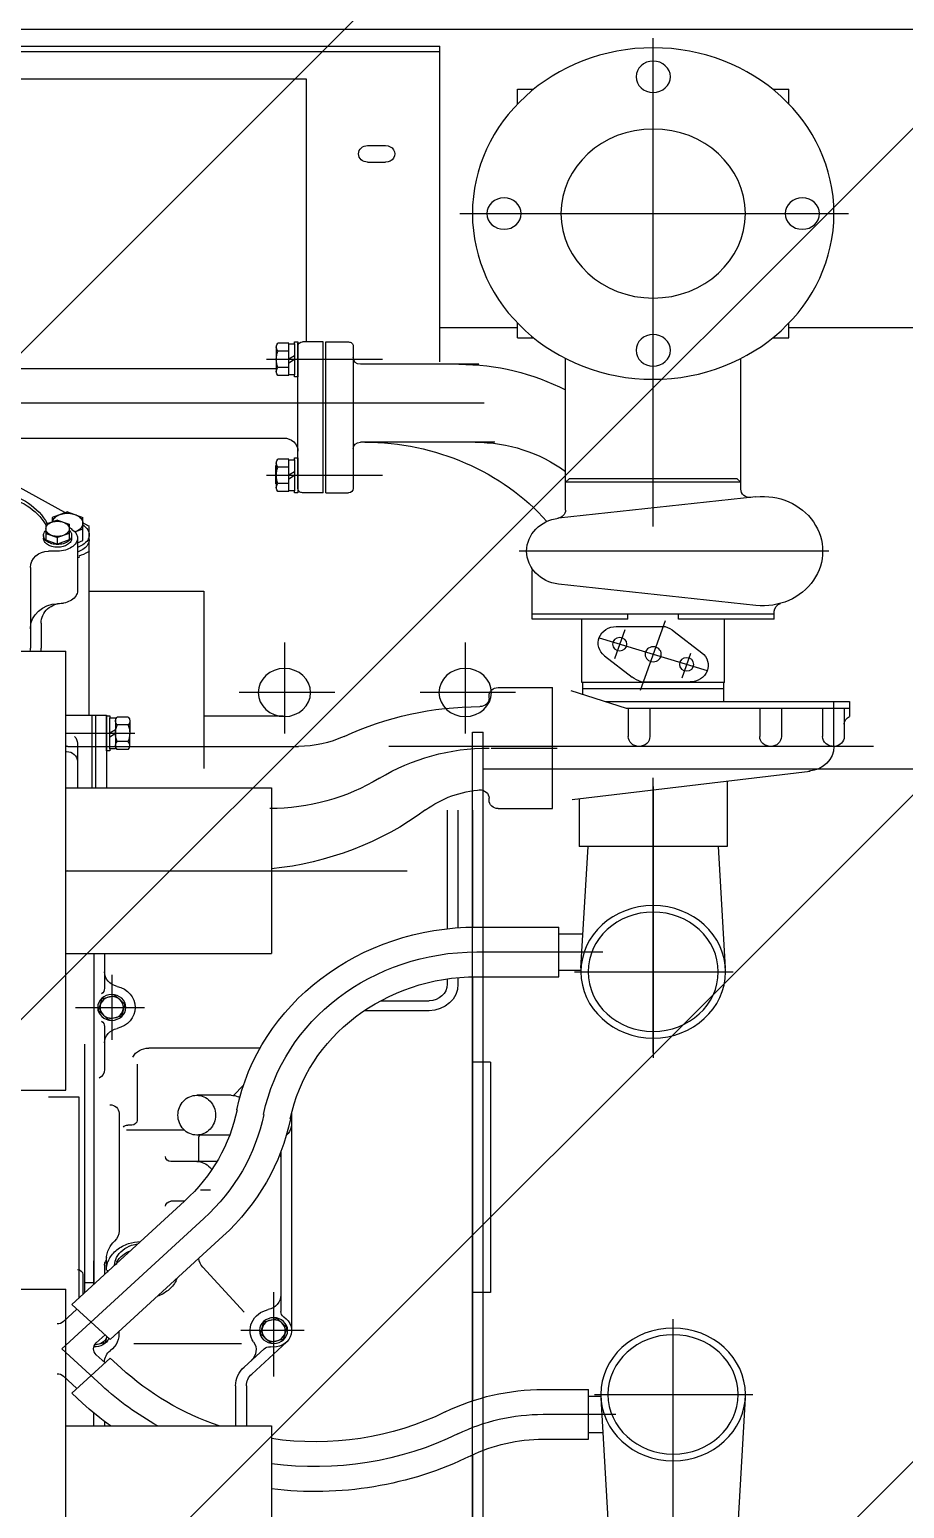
# Model space of a CAD drawing. Header units: millimetres. Extents: x -77 to 207, y -160 to 187.
# Drawn here: x -51.211 to -50.74, y 34.732 to 35.529 of the extents above; entities that cross this region are included whole.
import ezdxf
from ezdxf.xclip import XClip

# ---------------------------------------------------------------- set-up
doc = ezdxf.new("R2010")
doc.units = ezdxf.units.MM
doc.header["$LTSCALE"] = 0.1
doc.linetypes.add('X REF - ANELO INST bind$0$X REF - ANELO$0$CENTER', pattern=[2, 1.25, -0.25, 0.25, -0.25])
doc.layers.add('C01 Foil blanco', color=30, linetype='Continuous')
doc.layers.add('X REF - ANELO INST bind$0$X REF - ANELO$0$E-GENERAL', color=8, linetype='Continuous')

# ---------------------------------------------------------------- blocks, each defined once
blk = doc.blocks.new('X REF - ANELO INST bind$0$X REF - ANELO$0$AUDIT_I_120515110311-0')
at = {"color": 0}
blk.add_lwpolyline([(1.4555, 0.38754, -0.067154), (1.45251, 0.3891, -0.106756), (1.44984, 0.39202, -0.133256), (1.449, 0.3951, -0.133256), (1.44984, 0.39818, -0.106756), (1.45251, 0.4011, -0.002483), (1.45262, 0.40117, -0.071352)], format="xyb", dxfattribs=at)
for centre, start, end in [((1.46408, 0.2645), 121.4115, 123.55731), ((1.46408, 0.1955), 236.44269, 238.5885)]:
    blk.add_arc(centre, 0.004, start, end, dxfattribs=at)
blk = doc.blocks.new('X REF - ANELO INST bind$0$X REF - ANELO$0$grupo electrogeno')
at = {"layer": 'X REF - ANELO INST bind$0$X REF - ANELO$0$E-GENERAL'}
for p, q in [((-162.97249, 150.85845), (-162.97249, 150.34299)), ((-163.29952, 150.56348), (-163.29952, 150.32687)), ((-163.18876, 150.40053), (-163.18876, 150.48982)), ((-163.08053, 150.41621), (-163.08053, 150.48706)), ((-163.01137, 150.38546), (-163.00757, 150.45098)), ((-162.93361, 150.38546), (-162.93741, 150.45098)), ((-163.04242, 150.40768), (-163.01805, 150.40768)), ((-163.01805, 150.40768), (-163.01805, 150.38089)), ((-163.29952, 150.40053), (-163.18876, 150.40053)), ((-163.28443, 150.40053), (-163.28443, 150.39348)), ((-163.20803, 150.37891), (-163.20803, 150.40053)), ((-163.20219, 150.37891), (-163.20219, 150.40053)), ((-163.01805, 150.40411), (-163.01029, 150.40411)), ((-163.04242, 150.39428), (-163.00338, 150.39428)), ((-163.29621, 150.38293), (-163.29039, 150.38826)), ((-163.29621, 150.38293), (-163.27556, 150.36399)), ((-163.08053, 150.1586), (-163.08053, 150.38703)), ((-163.01805, 150.38446), (-163.01141, 150.38446)), ((-163.01488, 150.38357), (-162.92947, 150.38357)), ((-163.30162, 150.35902), (-163.28006, 150.37879)), ((-163.30074, 150.37372), (-163.29345, 150.3804)), ((-163.04242, 150.38089), (-163.01805, 150.38089)), ((-163.27556, 150.36399), (-163.26974, 150.36932)), ((-163.19274, 150.35897), (-163.20347, 150.36881)), ((-163.18071, 150.35551), (-163.19934, 150.3726)), ((-163.18759, 150.32847), (-163.18759, 150.374)), ((-163.30162, 150.35902), (-163.22516, 150.28887)), ((-163.28304, 150.36217), (-163.27831, 150.36651)), ((-163.29621, 150.33511), (-163.27556, 150.35405)), ((-163.27829, 150.35572), (-163.28401, 150.35712)), ((-163.28304, 150.35586), (-163.27831, 150.35152)), ((-163.27733, 150.35242), (-163.27829, 150.35572)), ((-163.27556, 150.35405), (-163.21483, 150.29834)), ((-163.20485, 150.35641), (-163.26289, 150.35641)), ((-163.18948, 150.35567), (-163.19464, 150.35093)), ((-163.18242, 150.35393), (-163.18948, 150.35567)), ((-163.18053, 150.34746), (-163.18242, 150.35393)), ((-163.30074, 150.34432), (-163.29345, 150.33763)), ((-163.17113, 150.34919), (-163.20517, 150.34919)), ((-163.19464, 150.35093), (-163.19275, 150.34446)), ((-163.19275, 150.34446), (-163.1857, 150.34272)), ((-163.1857, 150.34272), (-163.18053, 150.34746)), ((-163.17786, 150.23197), (-163.17786, 150.34919)), ((-163.29621, 150.33511), (-163.23548, 150.2794)), ((-163.22568, 150.31508), (-163.20337, 150.33929)), ((-163.1837, 150.25285), (-163.1837, 150.33894)), ((-163.29222, 150.33145), (-163.29222, 150.22335)), ((-163.29027, 150.31899), (-163.29027, 150.32966)), ((-163.2893, 150.19488), (-163.2893, 150.32877)), ((-163.07079, 150.32858), (-163.08053, 150.32858)), ((-163.07079, 150.20455), (-163.07079, 150.32858)), ((-163.74237, 150.32687), (-163.29952, 150.32687)), ((-163.2893, 150.3233), (-163.28443, 150.3233)), ((-163.28443, 150.3243), (-163.28443, 150.31161)), ((-163.27762, 150.31661), (-163.27762, 150.3108)), ((-163.23565, 150.27955), (-163.24289, 150.27955)), ((-163.22702, 150.2733), (-163.22163, 150.2733)), ((-163.2181, 150.25812), (-163.24289, 150.25812)), ((-163.23564, 150.24116), (-163.2668, 150.24116)), ((-163.21119, 150.24384), (-163.22895, 150.24384)), ((-163.26399, 150.23848), (-163.26607, 150.23848)), ((-163.74237, 150.21973), (-163.29952, 150.21973)), ((-163.30082, 150.21988), (-163.35006, 150.21988)), ((-163.29222, 150.22335), (-163.30876, 150.22335)), ((-163.29952, 150.21973), (-163.29952, 149.98312)), ((-163.21046, 150.22241), (-163.22895, 150.22241)), ((-163.20372, 150.21699), (-163.20924, 150.22249)), ((-163.27859, 150.18535), (-163.27859, 150.20857)), ((-163.07079, 150.20455), (-163.08053, 150.20455)), ((-162.9832, 150.05603), (-162.9832, 150.20219)), ((-163.2747, 150.15757), (-163.2747, 150.19249)), ((-163.19486, 150.19703), (-163.25479, 150.19703)), ((-162.9832, 150.19929), (-162.9832, 150.05138)), ((-163.27659, 150.18156), (-163.28176, 150.17682)), ((-163.28176, 150.17682), (-163.27986, 150.17035)), ((-163.26953, 150.17983), (-163.27659, 150.18156)), ((-163.26764, 150.17335), (-163.26953, 150.17983)), ((-163.27986, 150.17035), (-163.27281, 150.16861)), ((-163.27281, 150.16861), (-163.26764, 150.17335)), ((-163.12992, 150.17152), (-163.10388, 150.17152)), ((-163.0781, 150.15857), (-163.03407, 150.15857)), ((-163.03407, 150.15857), (-163.03407, 150.13178)), ((-163.03407, 150.155), (-163.02212, 150.155)), ((-163.02558, 150.15589), (-162.94018, 150.15589)), ((-163.02207, 150.154), (-163.01828, 150.08848)), ((-162.94432, 150.154), (-162.94811, 150.08848)), ((-163.29952, 150.14607), (-163.18876, 150.14607)), ((-163.18876, 150.05678), (-163.18876, 150.14607)), ((-163.0781, 150.14518), (-163.01033, 150.14518)), ((-163.08053, 150.06884), (-163.08053, 150.1318)), ((-163.0781, 150.13178), (-163.03407, 150.13178)), ((-163.03407, 150.13536), (-163.02099, 150.13536)), ((-163.29952, 150.10142), (-163.11561, 150.10142)), ((-163.29832, 150.10143), (-163.20702, 150.10143)), ((-162.94329, 150.08848), (-163.0231, 150.08848)), ((-163.0231, 150.06258), (-163.0231, 150.08848)), ((-162.94329, 150.05307), (-162.94329, 150.08848)), ((-163.03749, 150.06794), (-163.03749, 150.00277)), ((-163.29952, 150.05678), (-163.18876, 150.05678)), ((-163.29319, 150.03277), (-163.29319, 150.05678)), ((-163.28541, 150.01759), (-163.28541, 150.05678)), ((-163.28346, 150.01759), (-163.28346, 150.05678)), ((-163.27762, 150.01759), (-163.27762, 150.05678)), ((-163.07156, 150.06348), (-163.07156, 150.06236)), ((-163.02681, 150.06302), (-162.89859, 150.04774)), ((-163.22506, 149.95089), (-163.22506, 150.04639)), ((-163.29952, 150.03723), (-163.29903, 150.03723)), ((-163.29832, 150.03446), (-163.17423, 150.03446)), ((-163.27567, 150.03678), (-163.27762, 150.03678)), ((-163.27762, 150.03678), (-163.27762, 150.01803)), ((-163.27567, 150.0358), (-163.27567, 150.03678)), ((-163.27567, 150.0358), (-163.27567, 150.01902)), ((-163.27275, 150.0358), (-163.27567, 150.0358)), ((-163.27275, 150.02741), (-163.27275, 150.0358)), ((-163.27275, 150.0208), (-163.27275, 150.03402)), ((-163.26594, 150.03616), (-163.27184, 150.03616)), ((-163.26498, 150.02083), (-163.26508, 150.03404)), ((-162.86451, 150.03446), (-163.12552, 150.03446)), ((-163.07043, 150.03536), (-163.03486, 150.03536)), ((-162.88587, 150.03446), (-162.88587, 150.01036)), ((-163.27567, 150.02928), (-163.27275, 150.02741)), ((-163.27275, 150.02553), (-163.27567, 150.02741)), ((-163.27275, 150.01902), (-163.27275, 150.02741)), ((-163.26594, 150.03187), (-163.27184, 150.03187)), ((-163.18175, 149.97857), (-163.18175, 150.02745)), ((-163.08442, 149.97857), (-163.08442, 150.02745)), ((-162.99667, 150.01393), (-162.99667, 150.02911)), ((-162.98499, 150.01393), (-162.98499, 150.02911)), ((-162.92582, 150.01393), (-162.92582, 150.02911)), ((-162.91415, 150.01393), (-162.91415, 150.02911)), ((-162.89201, 150.01393), (-162.89201, 150.02911)), ((-162.88033, 150.01393), (-162.88033, 150.02911)), ((-163.29952, 150.01759), (-163.27762, 150.01759)), ((-163.28687, 150.01759), (-163.28687, 149.91596)), ((-163.27762, 150.01803), (-163.27567, 150.01803)), ((-163.27567, 150.01803), (-163.27567, 150.01902)), ((-163.27567, 150.01902), (-163.27275, 150.01902)), ((-163.26594, 150.02294), (-163.27184, 150.02294)), ((-163.26594, 150.01866), (-163.27184, 150.01866)), ((-163.18228, 150.01812), (-163.22506, 150.01812)), ((-162.87743, 150.01036), (-162.87743, 150.01839)), ((-163.07156, 150.00857), (-163.07156, 150.00723)), ((-163.02746, 150.00429), (-162.99768, 150.01393)), ((-163.00872, 150.01036), (-162.87743, 150.01036)), ((-162.99768, 150.01393), (-162.87743, 150.01393)), ((-162.94524, 150.01036), (-162.94524, 150)), ((-163.15459, 150.00544), (-163.20606, 150.00544)), ((-163.05726, 150.00544), (-163.10873, 150.00544)), ((-163.02115, 150.00633), (-163.02115, 150)), ((-163.02115, 150.00321), (-162.94524, 150.00321)), ((-162.97682, 149.96682), (-162.99013, 150.0044)), ((-162.94475, 150), (-163.02164, 150)), ((-163.02164, 150), (-163.02164, 149.96589)), ((-163.01231, 149.97601), (-162.95408, 149.99363)), ((-163.00934, 149.98564), (-162.99448, 149.99711)), ((-162.98965, 149.99976), (-162.96332, 149.99976)), ((-162.96312, 149.98443), (-162.96781, 149.99767)), ((-162.94475, 150), (-162.94475, 149.96589)), ((-162.99848, 149.97169), (-163.00404, 149.98738)), ((-163.74237, 149.98312), (-163.29952, 149.98312)), ((-163.3185, 149.93817), (-163.3185, 149.98069)), ((-163.31278, 149.96806), (-163.31278, 149.98069)), ((-162.97191, 149.97253), (-162.95705, 149.984)), ((-163.00307, 149.96988), (-162.97674, 149.96988)), ((-163.04841, 149.96589), (-163.04841, 149.93989)), ((-162.99682, 149.96589), (-163.04841, 149.96589)), ((-162.91798, 149.96321), (-163.04841, 149.96321)), ((-162.99682, 149.96589), (-162.99682, 149.96321)), ((-162.96957, 149.96589), (-162.96957, 149.96321)), ((-162.91798, 149.96589), (-162.96957, 149.96589)), ((-162.91798, 149.96589), (-162.91798, 149.96169)), ((-162.92785, 149.95854), (-163.03415, 149.94702)), ((-163.29319, 149.9223), (-163.29319, 149.95071)), ((-163.28687, 149.95089), (-163.22506, 149.95089)), ((-163.3039, 149.92925), (-163.30876, 149.92925)), ((-163.3039, 149.92925), (-163.30505, 149.92925)), ((-162.88854, 149.92928), (-163.0554, 149.92928)), ((-163.31149, 149.92078), (-163.31149, 149.9223)), ((-163.31022, 149.92325), (-163.3039, 149.92546)), ((-163.31022, 149.91473), (-163.31022, 149.92325)), ((-163.31022, 149.92053), (-163.31022, 149.92306)), ((-163.31022, 149.91978), (-163.3039, 149.92199)), ((-163.29757, 149.92325), (-163.3039, 149.92546)), ((-163.3039, 149.92546), (-163.3039, 149.92199)), ((-163.29757, 149.91978), (-163.3039, 149.92199)), ((-163.29757, 149.91473), (-163.29757, 149.92325)), ((-163.29631, 149.92078), (-163.29631, 149.9223)), ((-163.29319, 149.92472), (-163.29027, 149.92363)), ((-163.29027, 149.92363), (-163.29027, 149.91112)), ((-163.28687, 149.92306), (-163.28687, 149.92053)), ((-163.3039, 149.91252), (-163.31022, 149.91473)), ((-163.30682, 149.91112), (-163.30682, 149.91354)), ((-163.3039, 149.91252), (-163.29757, 149.91473)), ((-163.29457, 149.91893), (-163.29027, 149.91732)), ((-162.9832, 149.91608), (-162.9832, 149.653)), ((-163.29997, 149.90855), (-163.32434, 149.89496)), ((-163.29854, 149.90802), (-163.30682, 149.91112)), ((-163.29854, 149.90802), (-163.29027, 149.91112)), ((-162.92785, 149.90002), (-163.03415, 149.91155)), ((-163.0304, 149.90718), (-163.0304, 149.89205)), ((-163.17932, 149.89719), (-163.18522, 149.89719)), ((-163.17445, 149.89782), (-163.1764, 149.89782)), ((-163.1764, 149.89782), (-163.1764, 149.89684)), ((-163.17445, 149.87907), (-163.17445, 149.89782)), ((-163.16082, 149.89782), (-163.17202, 149.89782)), ((-163.16082, 149.89782), (-163.16082, 149.81657)), ((-163.15936, 149.89782), (-163.15936, 149.81657)), ((-163.15936, 149.89782), (-163.1472, 149.89782)), ((-163.18662, 149.88309), (-163.18662, 149.89299)), ((-163.18613, 149.88184), (-163.18613, 149.89505)), ((-163.17932, 149.89291), (-163.18522, 149.89291)), ((-163.1764, 149.89684), (-163.17932, 149.89684)), ((-163.17932, 149.89684), (-163.17932, 149.88844)), ((-163.17932, 149.89032), (-163.1764, 149.88844)), ((-163.1764, 149.88005), (-163.1764, 149.89684)), ((-163.17445, 149.89559), (-163.17445, 149.81724)), ((-163.14476, 149.8188), (-163.14476, 149.89559)), ((-162.93599, 149.89205), (-163.0304, 149.89205)), ((-163.02845, 149.89027), (-163.0304, 149.89205)), ((-163.0304, 149.89205), (-163.0304, 149.82549)), ((-162.93794, 149.89027), (-163.02845, 149.89027)), ((-162.93599, 149.89205), (-162.93794, 149.89027)), ((-162.93599, 149.89588), (-162.93599, 149.89205)), ((-162.93599, 149.89205), (-162.93599, 149.82549)), ((-163.19146, 149.88844), (-163.1289, 149.88844)), ((-163.17932, 149.88398), (-163.18522, 149.88398)), ((-163.17932, 149.88844), (-163.17932, 149.88005)), ((-163.1764, 149.88657), (-163.17932, 149.88844)), ((-163.17932, 149.87969), (-163.18522, 149.87969)), ((-163.17932, 149.88005), (-163.1764, 149.88005)), ((-163.1764, 149.88005), (-163.1764, 149.87907)), ((-163.1764, 149.87907), (-163.17445, 149.87907)), ((-163.32513, 149.86836), (-163.18224, 149.86836)), ((-163.32513, 149.86836), (-163.26497, 149.86836)), ((-163.06842, 149.87059), (-163.14087, 149.87059)), ((-163.08977, 149.84961), (-163.79687, 149.84961)), ((-163.0742, 149.84961), (-163.79687, 149.84961)), ((-163.17932, 149.83469), (-163.18522, 149.83469)), ((-163.1764, 149.83434), (-163.17932, 149.83434)), ((-163.17932, 149.83434), (-163.17932, 149.82594)), ((-163.17445, 149.83532), (-163.1764, 149.83532)), ((-163.1764, 149.83532), (-163.1764, 149.83434)), ((-163.1764, 149.81755), (-163.1764, 149.83434)), ((-163.17445, 149.81657), (-163.17445, 149.83532)), ((-163.50547, 149.83086), (-163.18613, 149.83086)), ((-163.50547, 149.83086), (-163.26886, 149.83086)), ((-163.19146, 149.82594), (-163.1289, 149.82594)), ((-163.18613, 149.81934), (-163.18613, 149.83255)), ((-163.17932, 149.83041), (-163.18522, 149.83041)), ((-163.17932, 149.82782), (-163.1764, 149.82594)), ((-163.17932, 149.82594), (-163.17932, 149.81755)), ((-163.1764, 149.82407), (-163.17932, 149.82594)), ((-163.0771, 149.82862), (-163.14087, 149.82862)), ((-163.09805, 149.82721), (-163.09805, 149.65723)), ((-163.17932, 149.82148), (-163.18522, 149.82148)), ((-163.17932, 149.81755), (-163.1764, 149.81755)), ((-163.1764, 149.81755), (-163.1764, 149.81657)), ((-163.17932, 149.81719), (-163.18522, 149.81719)), ((-163.1764, 149.81657), (-163.17445, 149.81657)), ((-163.16082, 149.81657), (-163.17202, 149.81657)), ((-163.16987, 149.81657), (-163.16987, 149.67509)), ((-163.15936, 149.81657), (-163.1472, 149.81657)), ((-163.05619, 149.81437), (-163.04757, 149.81437)), ((-163.05619, 149.81437), (-163.05619, 149.80646)), ((-162.91882, 149.81437), (-162.9102, 149.81437)), ((-162.9102, 149.81437), (-162.9102, 149.80646)), ((-163.05619, 149.80901), (-163.09805, 149.80901)), ((-162.62405, 149.80901), (-162.9102, 149.80901)), ((-163.08733, 149.74741), (-162.87805, 149.74741)), ((-163.13698, 149.71973), (-163.12724, 149.71973)), ((-163.13698, 149.7108), (-163.12724, 149.7108)), ((-163.05619, 149.68835), (-163.05619, 149.68044)), ((-162.9102, 149.68835), (-162.9102, 149.68044)), ((-163.16987, 149.67509), (-163.63219, 149.67509)), ((-163.05619, 149.68044), (-163.04757, 149.68044)), ((-162.91882, 149.68044), (-162.9102, 149.68044)), ((-163.64309, 149.66009), (-163.09805, 149.66009)), ((-163.63998, 149.65723), (-163.09805, 149.65723)), ((-161.87655, 149.6483), (-164.79645, 149.6483))]:
    blk.add_line(p, q, dxfattribs=at)
at = {"layer": 'X REF - ANELO INST bind$0$X REF - ANELO$0$E-GENERAL', "linetype": 'Continuous'}
for p, q in [((-163.08053, 150.51973), (-163.08053, 150.02687)), ((-163.07469, 150.51973), (-163.07469, 150.02687)), ((-163.27859, 150.39815), (-163.27859, 150.40053)), ((-163.27859, 150.36613), (-163.27859, 150.36626)), ((-163.28443, 150.14607), (-163.28443, 150.3243)), ((-163.27859, 150.31393), (-163.27859, 150.31895)), ((-163.27081, 150.23197), (-163.27081, 150.29548)), ((-163.22798, 150.24464), (-163.22798, 150.25812)), ((-163.26107, 150.20566), (-163.26107, 150.2358)), ((-163.10388, 150.17687), (-163.13876, 150.17687)), ((-163.27859, 150.14607), (-163.27859, 150.16483)), ((-163.09415, 150.15973), (-163.09415, 150.16259)), ((-163.08831, 150.15904), (-163.08831, 150.16259)), ((-163.09415, 150.06884), (-163.09415, 150.13269)), ((-163.08831, 150.06884), (-163.08831, 150.13215)), ((-163.06669, 150.06794), (-163.03749, 150.06794)), ((-163.07469, 150.04651), (-162.46637, 150.04651)), ((-163.08053, 150.02687), (-163.07469, 150.02687)), ((-163.06669, 150.00277), (-163.03749, 150.00277))]:
    blk.add_line(p, q, dxfattribs=at)
at = {"layer": 'X REF - ANELO INST bind$0$X REF - ANELO$0$E-GENERAL', "linetype": 'X REF - ANELO INST bind$0$X REF - ANELO$0$CENTER'}
for p, q in [((-163.29432, 150.17509), (-163.25704, 150.17509)), ((-163.29952, 150.02741), (-163.26222, 150.02741))]:
    blk.add_line(p, q, dxfattribs=at)
at = {"layer": 'X REF - ANELO INST bind$0$X REF - ANELO$0$E-GENERAL'}
for centre, major_axis, ratio, start_param, end_param in [((-163.16506, 150.2733), (-0.17724, 0), 0.91735, 4.221081, 4.846518), ((-163.16506, 150.2733), (-0.16264, 0), 0.91735, 4.221081, 4.858642), ((-163.04242, 150.48357), (-0.08273, 0), 0.91735, 1.079489, 1.570796), ((-163.16506, 150.2733), (-0.14804, 0), 0.91735, 4.221081, 4.873185), ((-163.16506, 150.2733), (0.17724, 0), 0.91735, 2.24283, 2.356194), ((-163.16506, 150.2733), (-0.16264, 0), 0.91735, -1.021335, -0.785398), ((-163.16506, 150.2733), (0.14804, 0), 0.91735, 1.927909, 2.356194), ((-163.04242, 150.48357), (-0.09733, 0), 0.91735, 1.079489, 1.570796), ((-163.04242, 150.48357), (-0.11193, 0), 0.91735, 1.079489, 1.570796), ((-163.19246, 150.37891), (0.01557, 0), 0.91735, 3.141593, 3.926991), ((-163.19246, 150.37891), (0.00973, 0), 0.91735, 3.141593, 3.926991), ((-163.30418, 150.37687), (0.00487, 0), 0.91735, 4.712389, 5.497787), ((-163.2796, 150.35902), (-0.00487, 0), 0.91735, -0.785398, 0.785398), ((-163.26983, 150.36613), (0.00876, 0), 0.91735, 3.141593, 4.022614), ((-163.28346, 150.35098), (-0.01265, 0), 0.91735, 3.0354, 4.022614), ((-163.20577, 150.35956), (0.00876, 0), 0.91735, -0.556122, 0.785398), ((-163.18999, 150.3615), (0.00389, 0), 0.91735, 3.926991, 4.889542), ((-163.28346, 150.35098), (0.00759, 0), 0.91735, 0.347248, 1.683633), ((-163.28346, 150.35098), (0.00633, 0), 0.91735, 0.251238, 1.6264), ((-163.18759, 150.34919), (0.01265, 0), 0.91735, 2.585471, 4.483113), ((-163.18759, 150.34919), (0.00973, 0), 0.91735, -0.962551, 1.747949), ((-163.30418, 150.34116), (0.00487, 0), 0.91735, 0.785398, 1.570796), ((-163.19246, 150.33007), (-0.00876, 0), 0.91735, 3.141593, 4.483113), ((-163.1798, 150.33894), (0.00389, 0), 0.91735, 2.179042, 3.141593), ((-163.25718, 150.31399), (0.01953, 0), 0.91735, 0.857072, 1.200771), ((-163.25567, 150.31559), (0.01724, 0), 0.91735, 0.446131, 0.857072), ((-163.25335, 150.31661), (-0.01466, 0), 0.91735, 3.469434, 3.587724), ((-163.29319, 150.31899), (0.00292, 0), 0.91735, 4.712389, 6.283185), ((-163.27373, 150.31393), (0.00487, 0), 0.91735, 3.141593, 3.535693), ((-163.28631, 150.30913), (-0.00876, 0), 0.91735, 3.219611, 3.535693), ((-163.26296, 150.31661), (-0.01466, 0), 0.91735, 0, 0.446131), ((-163.26296, 150.31661), (0.00991, 0.00991), 1, 2.262014, 2.356194), ((-163.26187, 150.3143), (0.01136, 0), 0.91735, 3.167412, 3.587724), ((-163.26187, 150.31698), (-0.00768, 0.00768), 1, 1.108748, 1.198867), ((-163.26007, 150.31777), (0.01336, 0), 0.91735, 3.587724, 3.998665), ((-163.21825, 150.30932), (0.00973, 0), 0.91735, 2.439662, 3.026903), ((-163.26296, 150.3108), (-0.01466, 0), 0.91735, 0, 0.446131), ((-163.26063, 150.31762), (-0.01724, 0), 0.91735, 0.446131, 0.857072), ((-163.26063, 150.31182), (-0.01724, 0), 0.91735, 0.446131, 0.755028), ((-163.26007, 150.31509), (-0.01336, 0), 0.91735, 0.446131, 0.857072), ((-163.25913, 150.31922), (-0.01953, 0), 0.91735, 0.857072, 1.226375), ((-163.25891, 150.319), (0.01514, 0), 0.91735, 3.998665, 4.323991), ((-163.25891, 150.31633), (0.01514, 0), 0.91735, 3.998665, 4.367967), ((-163.25815, 150.31826), (0.01738, 0), 0.91735, 4.367967, 4.568621), ((-163.27957, 150.29548), (0.00876, 0), 0.91735, 0, 0.755028), ((-163.25815, 150.32171), (-0.02243, 0), 0.91735, 1.226375, 1.523798), ((-163.30774, 150.21311), (-0.1314, 0), 0.91735, 3.325622, 3.926991), ((-163.30774, 150.21311), (0.1168, 0), 0.91735, 0.184029, 0.785398), ((-163.24289, 150.28223), (0.00292, 0), 0.91735, 3.141593, 4.712389), ((-163.30774, 150.21311), (-0.1022, 0), 0.91735, 3.325622, 3.926991), ((-163.24289, 150.25544), (-0.00292, 0), 0.91735, -1.570796, 0), ((-163.22895, 150.26619), (-0.0088, 0), 0.91735, 1.570796, 2.016928), ((-163.22962, 150.26747), (-0.01034, 0), 0.91735, 2.016928, 2.427868), ((-163.23066, 150.2683), (-0.01172, 0), 0.91735, 2.427868, 2.564622), ((-163.19246, 150.25672), (-0.00876, 0), 0.91735, 2.808559, 3.141593), ((-163.26607, 150.24116), (0.00292, 0), 0.91735, 3.771155, 4.712389), ((-163.22725, 150.23366), (0.01172, 0), 0.91735, 2.427868, 2.797171), ((-163.22829, 150.23449), (0.01034, 0), 0.91735, 2.016928, 2.427868), ((-163.22895, 150.23577), (-0.0088, 0), 0.91735, 4.712389, 5.15852), ((-163.22895, 150.23577), (-0.0088, 0), 0.91735, 4.266258, 4.712389), ((-163.21825, 150.24464), (-0.00658, 0.00658), 1, 0.785398, 0.868376), ((-163.22962, 150.23449), (0.01034, 0), 0.91735, 0.713724, 1.124665), ((-163.23066, 150.23366), (0.01172, 0), 0.91735, 0.344422, 0.713724), ((-163.18759, 150.23759), (-0.00973, 0), 0.91735, 2.79359, 3.927536), ((-163.27567, 150.23197), (-0.00487, 0), 0.91735, 1.570796, 3.141593), ((-163.26399, 150.2358), (0.00292, 0), 0.91735, 0, 1.570796), ((-163.22561, 150.23312), (-0.01346, 0), 0.91735, -0.344422, 0), ((-163.22561, 150.23312), (-0.01346, 0), 0.91735, 0, 0.344422), ((-163.23229, 150.23312), (0.01346, 0), 0.91735, 0, 0.344422), ((-163.23229, 150.23312), (0.01346, 0), 0.91735, -0.344422, 0), ((-163.0781, 150.25232), (0.1168, 0), 0.91735, 3.325622, 4.712389), ((-163.0781, 150.25232), (0.1022, 0), 0.91735, 3.325622, 4.712389), ((-163.22725, 150.23259), (0.01172, 0), 0.91735, 3.486014, 3.855317), ((-163.22829, 150.23176), (-0.01034, 0), 0.91735, 0.713724, 1.124665), ((-163.22962, 150.23176), (-0.01034, 0), 0.91735, 2.016928, 2.427868), ((-163.23066, 150.23259), (-0.01172, 0), 0.91735, 2.427868, 2.797171), ((-163.0781, 150.25232), (-0.1314, 0), 0.91735, 0.184029, 1.570796), ((-163.21113, 150.23176), (0.00699, 0.00699), 1, 4.4076, 4.515636), ((-163.22895, 150.23048), (0.0088, 0), 0.91735, 4.266258, 4.712389), ((-163.22895, 150.23048), (-0.0088, 0), 0.91735, 1.570796, 2.016928), ((-163.21046, 150.23048), (0.0088, 0), 0.91735, -1.570796, -1.124665), ((-163.28443, 150.20857), (-0.00584, 0), 0.91735, 3.141593, 4.18879), ((-163.25479, 150.20596), (-0.00973, 0), 0.91735, 0.484534, 1.570796), ((-163.26983, 150.19422), (0.00876, 0), 0.91735, 3.141593, 4.483113), ((-163.28249, 150.18535), (0.00389, 0), 0.91735, -0.962551, 0), ((-163.2747, 150.17509), (0.01265, 0), 0.91735, -1.34152, 1.34152), ((-162.9832, 150.15589), (0.03893, 0), 0.91735, 3.141593, 9.424778), ((-163.2747, 150.17509), (0.00759, 0), 0.91735, 3.141593, 9.424778), ((-163.10388, 150.16259), (-0.01557, 0), 0.91735, 3.141593, 4.712389), ((-163.28249, 150.16483), (-0.00389, 0), 0.91735, 3.141593, 4.104143), ((-163.10388, 150.16259), (0.00973, 0), 0.91735, 0, 1.570796), ((-163.26983, 150.15596), (0.00876, 0), 0.91735, 1.800073, 3.141593), ((-163.29832, 150.10321), (0.00132, 0.00132), 1, 3.300937, 3.926991), ((-163.20702, 149.95321), (-0.16157, 0), 0.91735, 4.035108, 4.599161), ((-163.18967, 149.96973), (0.10706, 0), 0.91735, 0.986483, 1.570796), ((-163.07161, 150.10768), (0.0545, 0), 0.91735, 4.035108, 4.636897), ((-163.06669, 150.06348), (-0.00487, 0), 0.91735, -1.570796, 0), ((-163.07642, 150.06236), (-0.00487, 0), 0.91735, 1.473726, 3.141593), ((-163.07156, 150.13357), (0.10706, 0), 0.91735, 4.128075, 4.712389), ((-163.29903, 150.04259), (0.00584, 0), 0.91735, 4.712389, 6.283185), ((-162.90047, 150.03446), (0.0146, 0), 0.91735, 0, 1.491348), ((-163.29832, 150.03268), (-0.00132, 0.00132), 1, -0.785398, -0.159344), ((-163.29903, 150.03277), (-0.00584, 0), 0.91735, 2.378395, 3.141593), ((-163.26931, 150.03402), (-0.00344, 0), 0.91735, -0.745158, 0.745158), ((-163.26852, 150.03402), (-0.00344, 0), 0.91735, 2.403147, 3.893463), ((-163.17423, 149.98446), (0.0545, 0), 0.91735, 1.101511, 1.570796), ((-162.99083, 150.02911), (-0.00584, 0), 0.91735, 3.141593, 6.283185), ((-162.91998, 150.02911), (-0.00584, 0), 0.91735, 3.141593, 6.283185), ((-162.88617, 150.02911), (0.00584, 0), 0.91735, 1.489906, 3.141593), ((-162.88617, 150.02911), (-0.00584, 0), 0.91735, 3.141593, 4.631498), ((-163.25933, 150.02741), (-0.01343, 0), 0.91735, -0.370889, 0.370889), ((-163.27845, 150.02735), (-0.01343, 0), 0.91735, 2.777416, 3.519194), ((-163.07651, 150.16125), (0.16157, 0), 0.91735, 4.243104, 4.712389), ((-163.26931, 150.0208), (-0.00344, 0), 0.91735, -0.745158, 0.745158), ((-163.26842, 150.0208), (0.00344, 0), 0.91735, -0.738446, 0.751871), ((-163.18175, 150.00544), (0.01411, 0), 0.91735, 3.141593, 9.424778), ((-163.08442, 150.00544), (0.01411, 0), 0.91735, 3.141593, 9.424778), ((-162.87546, 150.02247), (-0.00487, 0), 0.91735, 0, 1.153217), ((-163.07642, 150.00857), (-0.00487, 0), 0.91735, 3.141593, 4.712389), ((-163.06669, 150.00723), (-0.00487, 0), 0.91735, 0, 1.570796), ((-162.9832, 149.98482), (0.01752, 0), 0.91735, 1.948281, 2.270559), ((-162.96332, 149.99083), (-0.00973, 0), 0.91735, 2.270559, 4.712389), ((-163.00307, 149.97881), (0.00973, 0), 0.91735, 2.270559, 4.712389), ((-163.3331, 149.98069), (0.0146, 0), 0.91735, 0, 0.182521), ((-163.3331, 149.98069), (-0.02031, 0), 0.91735, 3.141593, 3.272422), ((-163.0012, 149.97937), (0.00389, 0), 0.91735, 3.141593, 9.424778), ((-163.3039, 149.97105), (0.0146, 0), 0.91735, 3.141593, 4.712389), ((-162.9832, 149.98482), (0.01752, 0), 0.91735, -1.193311, -0.871033), ((-163.3011, 149.96806), (-0.01168, 0), 0.91735, 0, 1.601705), ((-162.91312, 149.96169), (-0.00487, 0), 0.91735, 0, 1.26989), ((-163.3039, 149.94381), (0.01509, 0), 0.91735, 1.285872, 1.570796), ((-163.30282, 149.9472), (-0.01124, 0), 0.91735, 4.096909, 4.427465), ((-163.30116, 149.94935), (-0.00837, 0), 0.91735, 3.671495, 4.096909), ((-163.29863, 149.95071), (0.00544, 0), 0.91735, 0, 0.529903), ((-162.92408, 149.92928), (0.03212, 0), 0.91735, 4.594722, 7.971648), ((-163.03186, 149.92928), (0.01947, 0), 0.91735, 1.688463, 4.594722), ((-163.30876, 149.93817), (0.00973, 0), 0.91735, 3.141593, 4.712389), ((-163.05327, 149.93989), (-0.00487, 0), 0.91735, 2.646697, 3.141593), ((-163.3039, 149.9154), (-0.01509, 0), 0.91735, 4.427465, 4.712389), ((-163.29736, 149.91923), (-0.01226, 0), 0.91735, 4.096909, 4.365124), ((-163.29736, 149.91923), (-0.01226, 0), 0.91735, 4.096909, 4.365124), ((-163.29736, 149.91923), (-0.01226, 0), 0.91735, 4.096909, 4.365124), ((-163.29854, 149.9126), (0.01484, 0.01484), 1, 0.476347, 0.517816), ((-163.29697, 149.91753), (0.01634, 0), 0.91735, 0.955317, 1.285872), ((-163.29456, 149.92066), (0.00823, 0.00823), 1, 0.058417, 0.128708), ((-163.30763, 149.9223), (0.00386, 0), 0.91735, 2.61169, 3.141593), ((-163.30763, 149.92078), (-0.00386, 0), 0.91735, -0.529903, 0), ((-163.30763, 149.92078), (0.00386, 0), 0.91735, 3.141593, 3.671495), ((-163.30584, 149.92134), (0.00594, 0), 0.91735, 2.186276, 2.61169), ((-163.30584, 149.91982), (-0.00594, 0), 0.91735, -0.955317, -0.529903), ((-163.30467, 149.91982), (-0.00797, 0), 0.91735, -1.285872, -0.955317), ((-163.30467, 149.91829), (-0.00797, 0), 0.91735, -1.285872, -0.955317), ((-163.30454, 149.91518), (0.00664, 0), 0.91735, 1.85572, 2.186276), ((-163.3039, 149.91741), (-0.0107, 0), 0.91735, -1.570796, -1.285872), ((-163.3039, 149.91589), (-0.0107, 0), 0.91735, -1.570796, -1.285872), ((-163.3039, 149.91318), (0.00892, 0), 0.91735, 1.570796, 1.85572), ((-163.3039, 149.91741), (0.0107, 0), 0.91735, 1.285872, 1.570796), ((-163.3039, 149.91589), (0.0107, 0), 0.91735, 1.285872, 1.570796), ((-163.3039, 149.91318), (0.00892, 0), 0.91735, 1.285872, 1.570796), ((-163.30326, 149.91518), (-0.00664, 0), 0.91735, 4.096909, 4.427465), ((-163.30313, 149.91982), (-0.00797, 0), 0.91735, 4.096909, 4.427465), ((-163.30313, 149.91829), (-0.00797, 0), 0.91735, 4.096909, 4.427465), ((-163.30282, 149.9188), (-0.01124, 0), 0.91735, 4.096909, 4.427465), ((-163.30196, 149.92134), (0.00594, 0), 0.91735, 0.529903, 0.955317), ((-163.30196, 149.91982), (-0.00594, 0), 0.91735, 3.671495, 4.096909), ((-163.30016, 149.9223), (-0.00386, 0), 0.91735, 3.141593, 3.671495), ((-163.30016, 149.92078), (-0.00386, 0), 0.91735, 3.141593, 3.671495), ((-163.30016, 149.92078), (0.00386, 0), 0.91735, -0.529903, 0), ((-163.30116, 149.92094), (-0.00837, 0), 0.91735, 3.671495, 4.096909), ((-163.29863, 149.9223), (0.00544, 0), 0.91735, 0, 0.529903), ((-163.29863, 149.9223), (-0.00544, 0), 0.91735, 2.61169, 3.141593), ((-163.29556, 149.92157), (0.00913, 0), 0.91735, 0.529903, 0.955317), ((-163.29556, 149.92157), (0.00913, 0), 0.91735, 0.529903, 0.955317), ((-163.29556, 149.92157), (0.00913, 0), 0.91735, 0.529903, 0.955317), ((-163.2928, 149.92306), (-0.00593, 0), 0.91735, 3.141593, 3.671495), ((-163.2928, 149.92306), (-0.00593, 0), 0.91735, 3.141593, 3.671495), ((-163.2928, 149.92306), (-0.00593, 0), 0.91735, 3.141593, 3.671495), ((-163.33991, 149.93036), (-0.03407, 0), 0.91735, 1.741318, 2.628904), ((-163.33991, 149.92847), (0.03407, 0), 0.91735, -1.400274, -0.464833), ((-163.30584, 149.92174), (-0.00401, 0.00401), 1, 1.278494, 1.506382), ((-163.30701, 149.91725), (0.00321, 0), 0.91735, 2.61169, 3.141593), ((-163.30701, 149.91725), (0.00321, 0), 0.91735, 3.141593, 3.671495), ((-163.30552, 149.91645), (-0.00495, 0), 0.91735, -0.955317, -0.529903), ((-163.30552, 149.91805), (0.00495, 0), 0.91735, 3.671495, 4.096909), ((-163.30454, 149.91932), (0.00664, 0), 0.91735, 4.096909, 4.427465), ((-163.30261, 149.91422), (0.00284, 0.00284), 1, 2.525437, 2.84929), ((-163.3039, 149.92133), (-0.00892, 0), 0.91735, 1.285872, 1.570796), ((-163.3039, 149.92133), (-0.00892, 0), 0.91735, 1.570796, 1.85572), ((-163.30326, 149.91932), (0.00664, 0), 0.91735, -1.285872, -0.955317), ((-163.30228, 149.91645), (0.00495, 0), 0.91735, 0.529903, 0.955317), ((-163.30228, 149.91805), (-0.00495, 0), 0.91735, 2.186276, 2.61169), ((-163.30079, 149.91725), (-0.00321, 0), 0.91735, 3.141593, 3.671495), ((-163.30079, 149.91725), (-0.00321, 0), 0.91735, 2.61169, 3.141593), ((-163.30196, 149.92174), (0.00401, 0.00401), 1, 4.776803, 5.004691), ((-163.30282, 149.92581), (0.0076, 0.0076), 1, 4.448933, 4.583681), ((-163.30116, 149.92366), (0.00837, 0), 0.91735, -0.955317, -0.529903), ((-163.29771, 149.91151), (-0.00868, 0), 0.91735, 4.096909, 4.341913), ((-163.29643, 149.91317), (0.00647, 0), 0.91735, 0.529903, 0.955317), ((-163.29448, 149.91422), (0.0042, 0), 0.91735, 0, 0.529903), ((-163.29448, 149.91422), (-0.0042, 0), 0.91735, 2.61169, 3.141593), ((-163.29697, 149.92773), (0.01634, 0), 0.91735, -1.148812, -0.955317), ((-163.29456, 149.92461), (-0.00823, 0.00823), 1, 3.012884, 3.083175), ((-163.1385, 149.98666), (0.12653, 0), 0.91735, 4.712389, 5.598697), ((-163.30066, 149.91527), (0.00647, 0), 0.91735, 3.671495, 4.096909), ((-163.29938, 149.91693), (0.00868, 0), 0.91735, 4.096909, 4.427465), ((-163.29854, 149.91955), (-0.01166, 0), 0.91735, 1.285872, 1.570796), ((-163.29854, 149.91955), (0.01166, 0), 0.91735, 4.712389, 4.997313), ((-163.29771, 149.91693), (-0.00868, 0), 0.91735, 1.85572, 2.186276), ((-163.29643, 149.91527), (-0.00647, 0), 0.91735, 2.186276, 2.61169), ((-163.03527, 149.90718), (-0.00487, 0), 0.91735, 3.141593, 4.571909), ((-163.18268, 149.89505), (-0.00344, 0), 0.91735, -0.745158, 0.745158), ((-163.17202, 149.89559), (0.00243, 0), 0.91735, 1.570796, 3.141593), ((-163.1472, 149.89559), (0.00243, 0), 0.91735, 0, 1.570796), ((-162.93112, 149.89588), (0.00487, 0), 0.91735, 1.45313, 3.141593), ((-163.1727, 149.88844), (-0.01343, 0), 0.91735, -0.370889, 0.370889), ((-163.18268, 149.88184), (0.00344, 0), 0.91735, 2.396434, 3.886751), ((-163.07913, 149.94202), (0.07786, 0), 0.91735, 4.712389, 5.38856), ((-163.18224, 149.8755), (-0.00779, 0), 0.91735, 1.570796, 3.141593), ((-163.14087, 149.87416), (0.00389, 0), 0.91735, 3.141593, 4.712389), ((-163.08781, 149.93577), (0.1168, 0), 0.91735, 4.712389, 5.22621), ((-163.18268, 149.83255), (0.00344, 0), 0.91735, 2.396434, 3.886751), ((-162.9832, 149.74741), (0.09733, 0), 0.91735, 3.141593, 9.424778), ((-163.1727, 149.82594), (0.01343, 0), 0.91735, 2.770704, 3.512482), ((-163.14087, 149.82505), (-0.00389, 0), 0.91735, -1.570796, 0), ((-162.9832, 149.82107), (0.00925, 0), 0.91735, 3.141593, 9.424778), ((-163.18268, 149.81934), (0.00344, 0), 0.91735, 2.396434, 3.886751), ((-163.17202, 149.8188), (-0.00243, 0), 0.91735, 0, 1.570796), ((-163.1472, 149.8188), (-0.00243, 0), 0.91735, 1.570796, 3.141593), ((-162.9832, 149.74741), (0.04964, 0), 0.91735, 3.141593, 9.424778), ((-163.06349, 149.74741), (0.00925, 0), 0.91735, 3.141593, 9.424778), ((-162.9029, 149.74741), (0.00925, 0), 0.91735, 3.141593, 9.424778), ((-163.13698, 149.71526), (-0.00487, 0), 0.91735, -1.570796, 1.570796), ((-163.12724, 149.71526), (-0.00487, 0), 0.91735, 1.570796, 4.712389), ((-162.9832, 149.67375), (0.00925, 0), 0.91735, 3.141593, 9.424778)]:
    blk.add_ellipse(centre, major_axis=major_axis, ratio=ratio, start_param=start_param, end_param=end_param, dxfattribs=at)
for centre, major_axis in [((-162.97249, 150.38357), (-0.03893, 0)), ((-162.97249, 150.38357), (-0.03504, 0)), ((-163.18759, 150.34919), (-0.00759, 0)), ((-163.18759, 150.34919), (-0.00633, 0)), ((-162.9832, 150.15589), (-0.03504, 0)), ((-163.2747, 150.17509), (-0.00633, 0)), ((-162.96519, 149.99027), (-0.00389, 0)), ((-162.9832, 149.98482), (-0.00438, 0))]:
    blk.add_ellipse(centre, major_axis=major_axis, ratio=0.91735, dxfattribs=at)
at = {"layer": 'X REF - ANELO INST bind$0$X REF - ANELO$0$E-GENERAL', "xscale": 0.9732999999998808, "yscale": 0.8928571428571102, "rotation": 180}
blk.add_blockref('X REF - ANELO INST bind$0$X REF - ANELO$0$AUDIT_I_120515110311-0', (-161.87655, 150.2733), dxfattribs=at)
blk = doc.blocks.new('X REF - ANELO INST bind$0$X REF - ANELO$0$A$C1F186A80')
at = {"xscale": -1, "rotation": 180}
blk.add_blockref('X REF - ANELO INST bind$0$X REF - ANELO$0$grupo electrogeno', (165.30672, 151.35615), dxfattribs=at)
blk = doc.blocks.new('X REF - ANELO INST bind$0$X REF - ANELO')
blk.add_blockref('X REF - ANELO INST bind$0$X REF - ANELO$0$A$C1F186A80', (-53.1984, 33.82066))
blk = doc.blocks.new('X REF - ANELO INST bind')
ref = blk.add_blockref('X REF - ANELO INST bind$0$X REF - ANELO', (0, 0))
XClip(ref).set_block_clipping_path([(-76.9680737415, -24.7711317477), (92.9860355418, 61.1669630168)])

msp = doc.modelspace()

# ---------------------------------------------------------------- hatches: boundary and pattern name
at = {"layer": 'C01 Foil blanco'}
h = msp.add_hatch(dxfattribs=at)
h.set_pattern_fill('ANSI31', color=256, scale=0.08, style=0)
h.paths.add_polyline_path([(-44.75879, 37.43658), (-44.75879, 41.58806), (-53.19843, 41.58801), (-53.19843, 33.67851), (-49.10586, 33.67851), (-49.10467, 37.43657)])
h = msp.add_hatch(dxfattribs=at)
h.set_pattern_fill('ANSI31', color=256, scale=0.08, style=0)
edge = h.paths.add_edge_path()
edge.add_line((-49.02141, 4.58487), (-49.02141, 14.56085))
edge.add_line((-49.02141, 14.56085), (-53.1984, 14.56085))
edge.add_line((-53.1984, 14.56085), (-53.1984, 16.71429))
edge.add_line((-53.1984, 16.71429), (-49.02145, 16.71429))
edge.add_line((-49.02145, 16.71429), (-49.02145, 37.38051))
edge.add_line((-49.02145, 37.38051), (-26.4226, 37.38051))
edge.add_line((-26.4226, 37.38051), (-26.4226, 33.42657))
edge.add_line((-26.4226, 33.42657), (-29.12064, 33.42657))
edge.add_line((-29.12064, 33.42657), (-29.12064, 29.24522))
edge.add_line((-29.12064, 29.24522), (-42.67707, 29.24523))
edge.add_line((-42.67707, 29.24523), (-42.67641, 4.58487))
edge.add_line((-42.67641, 4.58487), (-49.02141, 4.58502))

# ---------------------------------------------------------------- block references
msp.add_blockref('X REF - ANELO INST bind', (0, 0))

doc.saveas('drawing.dxf')
